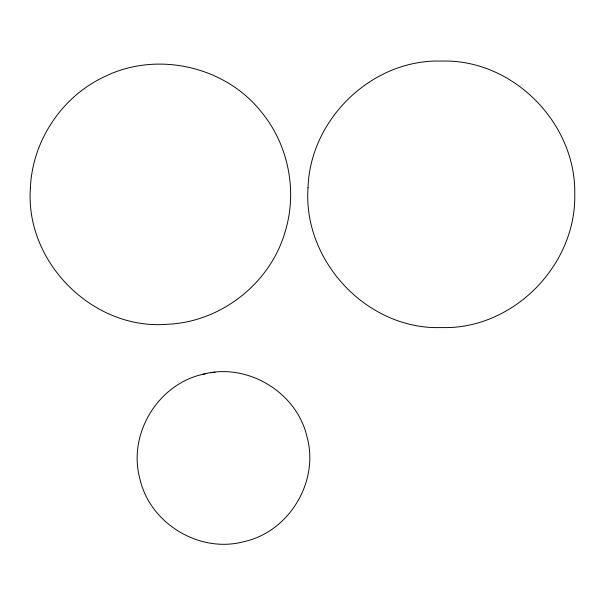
<?xml version="1.0" encoding="UTF-8"?>
<svg xmlns="http://www.w3.org/2000/svg" width="605" height="605" viewBox="0 0 605 605"><rect width="100%" height="100%" fill="white"/><g stroke="black" fill="none" stroke-linecap="round" stroke-linejoin="round"><path stroke-width="0.91" d="M202.546 374.389C157.618 384.455 127.594 434.526 139.914 478.895C149.98 523.832 200.036 553.84 244.405 541.528C289.349 531.462 319.349 481.406 307.045 437.029C296.979 392.093 246.916 362.085 202.546 374.389L206.668 373.466M210.835 372.74L215.032 372.226M30.409 187.875C24.76 261.799 92.61 330.186 166.806 324.303L166.829 324.303C220.5 322.389 270.117 283.624 285.038 232.055C297.713 191.233 288.487 144.519 261.095 111.66C224.939 66.119 156.937 50.85 104.778 76.563C62.012 96.301 32.307 140.829 30.409 187.875M308.036 187.777C302.863 258.789 363.393 325.966 434.776 327.6L447.851 327.6C516.851 325.906 576.232 263.115 574.75 194.326C576.232 125.53 516.851 62.746 447.851 61.052L434.776 61.052C368.142 62.807 310.002 121.355 308.036 187.777"/></g></svg>
